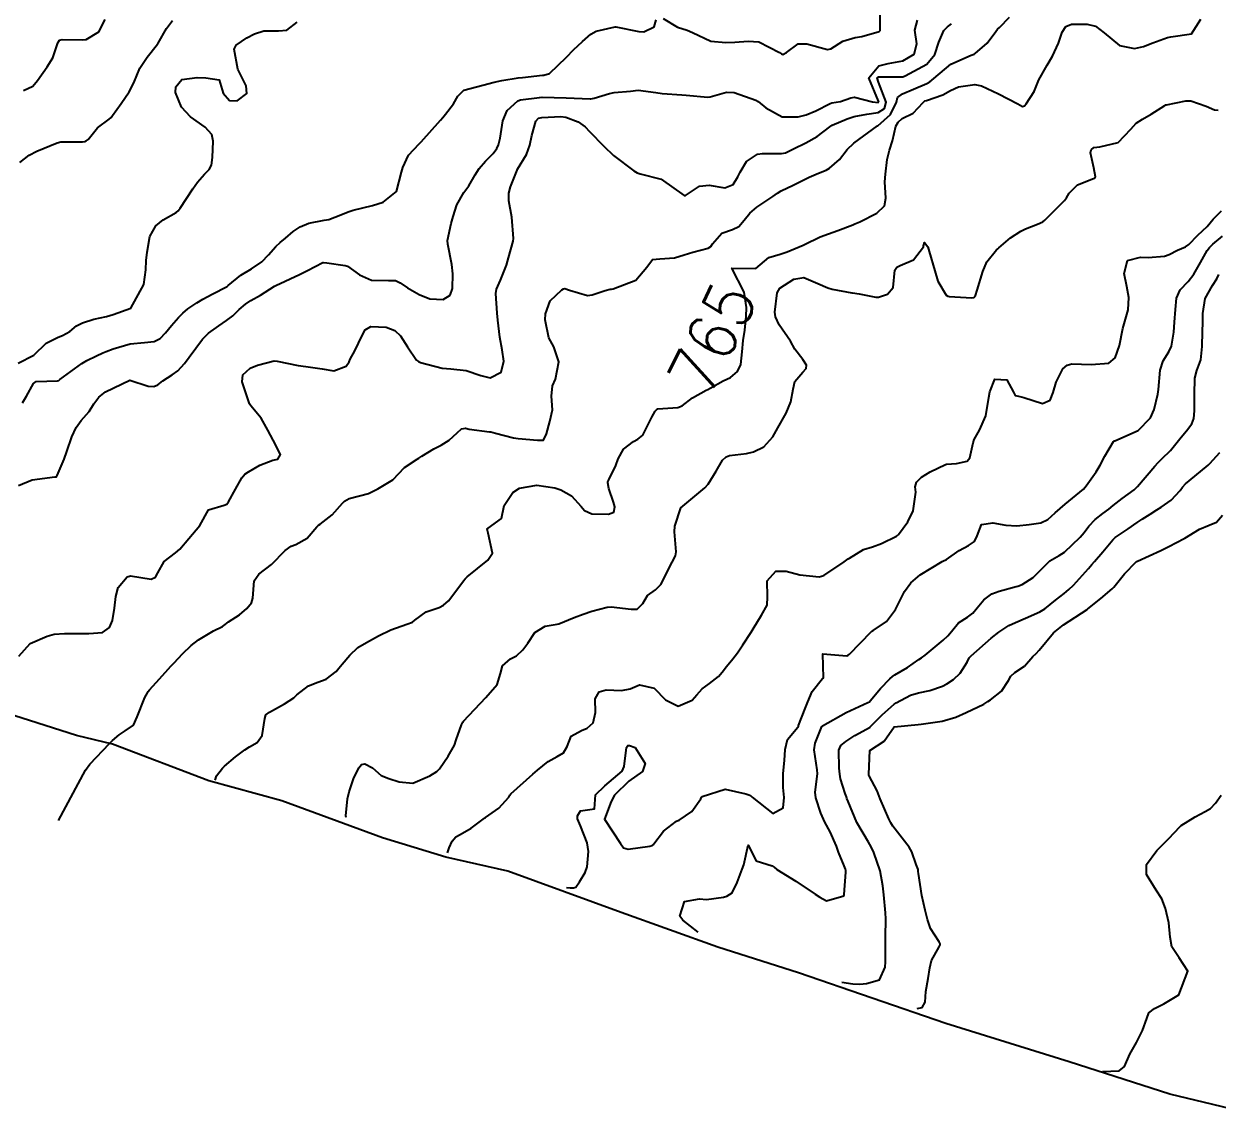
# Model space of a CAD drawing. Header units: metres. Extents: x 318500 to 325275, y 7408834 to 7428799.
# Drawn here: x 322279.6 to 322379, y 7417209.8 to 7417301.3 of the extents above; entities that cross this region are included whole.
import ezdxf
from ezdxf.enums import TextEntityAlignment as Align

# ---------------------------------------------------------------- set-up
doc = ezdxf.new("R2010")
doc.units = ezdxf.units.M
doc.header["$MEASUREMENT"] = 0
for name, color, linetype in [('Area', 45, 'Continuous'), ('Cotas', 45, 'Continuous'), ('Curvas de Nivel 1m', 11, 'Continuous'), ('Curvas de Nivel 5m', 15, 'Continuous')]:
    doc.layers.add(name, color=color, linetype=linetype)
doc.styles.add('Style-STANDARD', font='STANDARD.shx')

msp = doc.modelspace()

# ---------------------------------------------------------------- linework, layer by layer
at = {"layer": 'Area'}
msp.add_lwpolyline([(322385.069, 7417209.831), (322375.034, 7417212.234), (322366.656, 7417214.922), (322356.384, 7417218.119), (322344.12, 7417222.33), (322337.405, 7417224.482), (322329.347, 7417227.366), (322319.921, 7417230.814), (322314.747, 7417231.982), (322309.488, 7417233.57), (322301.09, 7417236.663), (322295.017, 7417238.312), (322287.012, 7417241.381), (322283.997, 7417242.111), (322275.537, 7417244.783)], dxfattribs=at)
at = {"layer": 'Curvas de Nivel 1m', "flags": 128}
for points, elevation in [([(322332.851, 7417301.782), (322334.03, 7417301.068), (322334.836, 7417300.809), (322335.28, 7417300.606), (322336.823, 7417299.885), (322338.054, 7417299.779), (322338.822, 7417299.821), (322339.917, 7417299.896), (322340.823, 7417299.839), (322342.542, 7417298.954), (322342.698, 7417298.841), (322342.808, 7417298.791), (322343.104, 7417298.946), (322344.074, 7417299.678), (322344.821, 7417299.684), (322346.525, 7417299.193), (322346.815, 7417299.255), (322347.804, 7417299.907), (322348.83, 7417300.206), (322349.397, 7417300.296), (322350.838, 7417300.707), (322350.903, 7417300.775), (322350.909, 7417300.839), (322350.909, 7417302.81)], 761), ([(322279.589, 7417295.792), (322280.384, 7417296.164), (322280.768, 7417296.611), (322281.573, 7417297.768), (322282.047, 7417298.505), (322282.46, 7417299.755), (322282.598, 7417299.969), (322282.814, 7417300.027), (322284.533, 7417300.006), (322284.815, 7417300.042), (322285.861, 7417300.673), (322286.395, 7417301.704)], 758), ([(322282.52, 7417235.02), (322284.768, 7417239.224), (322285.121, 7417239.703), (322286.762, 7417241.439), (322287.008, 7417241.68), (322287.558, 7417242.164), (322288.052, 7417242.483), (322288.752, 7417242.967), (322289.07, 7417243.655), (322289.69, 7417245.25), (322289.91, 7417245.643), (322289.984, 7417245.749), (322290.094, 7417245.889), (322290.924, 7417246.811), (322291.647, 7417247.617), (322291.871, 7417247.867), (322292.128, 7417248.147), (322292.842, 7417248.901), (322293.562, 7417249.596), (322294.155, 7417250.073), (322295.4, 7417250.809), (322296.166, 7417251.18), (322296.383, 7417251.343), (322296.67, 7417251.555), (322297.586, 7417252.139), (322298.187, 7417252.658), (322298.575, 7417253.153), (322298.675, 7417253.533), (322298.789, 7417254.964), (322299.175, 7417255.526), (322300.238, 7417256.333), (322301.371, 7417257.493), (322301.891, 7417257.85), (322302.258, 7417258.011), (322303.201, 7417258.536), (322304.024, 7417259.463), (322304.143, 7417259.601), (322304.284, 7417259.703), (322305.278, 7417260.462), (322306.146, 7417261.432), (322306.312, 7417261.594), (322306.712, 7417261.822), (322308.319, 7417262.252), (322309.086, 7417262.629), (322310.33, 7417263.38), (322311.305, 7417264.407), (322312.356, 7417265.1), (322312.517, 7417265.188), (322312.754, 7417265.344), (322313.743, 7417265.956), (322314.374, 7417266.256), (322315.024, 7417266.67), (322315.705, 7417267.307), (322316.071, 7417267.626), (322316.394, 7417267.679), (322316.704, 7417267.606), (322318.391, 7417267.381), (322318.49, 7417267.368), (322318.887, 7417267.263), (322320.385, 7417266.876), (322320.789, 7417266.83), (322322.382, 7417266.692), (322322.897, 7417266.697), (322323.148, 7417267.209), (322323.424, 7417268.229), (322323.64, 7417269.202), (322323.56, 7417270.336), (322323.632, 7417271.202), (322323.887, 7417271.76), (322324.174, 7417273.194), (322323.734, 7417274.453), (322323.315, 7417275.208), (322323.019, 7417276.706), (322323.052, 7417277.212), (322323.453, 7417278.29), (322324.403, 7417279.192), (322324.551, 7417279.27), (322324.66, 7417279.298), (322325.06, 7417279.182), (322326.544, 7417278.737), (322326.932, 7417278.768), (322328.029, 7417279.145), (322328.434, 7417279.258), (322328.551, 7417279.257), (322328.682, 7417279.269), (322330.559, 7417280.002), (322331.486, 7417281.096), (322331.956, 7417281.712), (322332.58, 7417281.773), (322333.793, 7417281.856), (322334.586, 7417282.102), (322335.314, 7417282.325), (322336.594, 7417282.656), (322336.806, 7417282.817), (322336.955, 7417283.025), (322337.723, 7417283.904), (322338.618, 7417284.231), (322339.149, 7417284.468), (322339.588, 7417284.99), (322340.053, 7417285.569), (322340.641, 7417286.08), (322341.969, 7417286.96), (322342.369, 7417287.239), (322342.657, 7417287.431), (322343.683, 7417287.916), (322344.672, 7417288.41), (322345.008, 7417288.584), (322345.775, 7417288.909), (322346.414, 7417289.172), (322346.686, 7417289.321), (322347.532, 7417290.053), (322348.178, 7417290.878), (322348.715, 7417291.395), (322350.699, 7417292.84), (322350.721, 7417292.849), (322351.781, 7417293.793), (322352.269, 7417294.825), (322352.368, 7417295.222), (322352.77, 7417295.505), (322353.693, 7417295.89), (322354.784, 7417296.375), (322355.059, 7417296.513), (322355.379, 7417296.781), (322356.802, 7417297.992), (322358.495, 7417298.745), (322358.731, 7417298.822), (322358.812, 7417298.866), (322359.831, 7417299.719), (322360.529, 7417300.715), (322360.669, 7417300.886), (322360.845, 7417301.027), (322361.666, 7417301.894)], 764), ([(322279.189, 7417262.919), (322280.324, 7417263.376), (322282.197, 7417263.621), (322282.329, 7417263.642), (322282.408, 7417263.749), (322282.993, 7417265.097), (322283.189, 7417265.738), (322283.618, 7417266.971), (322283.981, 7417267.726), (322284.396, 7417268.312), (322285.053, 7417269.064), (322285.459, 7417269.71), (322285.861, 7417270.263), (322286.425, 7417270.702), (322288.44, 7417271.67), (322289.96, 7417271.174), (322290.433, 7417271.145), (322290.781, 7417271.29), (322291.201, 7417271.632), (322291.963, 7417272.109), (322292.453, 7417272.455), (322293.006, 7417273.068), (322293.392, 7417273.606), (322294.485, 7417275.092), (322295.004, 7417275.582), (322295.863, 7417276.206), (322296.506, 7417276.649), (322297.021, 7417277.046), (322297.561, 7417277.55), (322298.078, 7417277.993), (322298.531, 7417278.305), (322299.317, 7417278.75), (322300.502, 7417279.511), (322300.55, 7417279.539), (322300.611, 7417279.57), (322302.56, 7417280.47), (322303.242, 7417280.795), (322304.511, 7417281.461), (322304.548, 7417281.483), (322304.57, 7417281.484), (322304.84, 7417281.456), (322306.369, 7417281.234), (322306.567, 7417281.154), (322307.58, 7417280.434), (322308.556, 7417280.011), (322309.977, 7417279.964), (322310.556, 7417279.97), (322310.965, 7417279.785), (322311.558, 7417279.365), (322312.542, 7417278.814), (322313.422, 7417278.452), (322314.536, 7417278.383), (322315.106, 7417278.749), (322315.317, 7417279.312), (322315.338, 7417280.536), (322315.265, 7417281.313), (322314.919, 7417282.993), (322314.9, 7417283.317), (322315.205, 7417284.73), (322315.375, 7417285.313), (322315.683, 7417286.266), (322316.25, 7417287.304), (322316.428, 7417287.527), (322316.658, 7417287.852), (322317.198, 7417288.766), (322317.522, 7417289.287), (322318.057, 7417289.912), (322318.699, 7417290.551), (322319.013, 7417290.958), (322319.149, 7417291.263), (322319.279, 7417291.825), (322319.511, 7417293.258), (322319.864, 7417294.133), (322320.755, 7417294.936), (322320.98, 7417295.014), (322322.557, 7417295.222), (322322.743, 7417295.237), (322322.76, 7417295.239), (322324.76, 7417295.19), (322326.759, 7417295.094), (322326.824, 7417295.094), (322327.1, 7417295.157), (322328.37, 7417295.539), (322328.767, 7417295.633), (322330.14, 7417295.749), (322330.771, 7417295.811), (322332.224, 7417295.632), (322332.767, 7417295.538), (322334.398, 7417295.432), (322334.765, 7417295.394), (322336.553, 7417295.243), (322336.764, 7417295.27), (322338.131, 7417295.648), (322338.769, 7417295.621), (322340.55, 7417294.982), (322340.758, 7417294.863), (322341.384, 7417294.337), (322342.74, 7417293.593), (322344.073, 7417293.597), (322344.743, 7417293.757), (322345.57, 7417294.09), (322346.757, 7417294.709), (322346.902, 7417294.754), (322347.623, 7417294.887), (322348.462, 7417295.177), (322348.765, 7417295.236), (322350.285, 7417294.847), (322350.759, 7417294.801), (322350.785, 7417294.815), (322350.792, 7417294.84), (322350.761, 7417294.905), (322349.959, 7417296.852), (322350.8, 7417297.846), (322351.582, 7417298.052), (322352.804, 7417298.265), (322353.745, 7417298.806), (322353.956, 7417299.67), (322353.797, 7417300.806), (322354.022, 7417301.633)], 762), ([(322279.209, 7417248.709), (322280.15, 7417249.77), (322281.554, 7417250.358), (322282.158, 7417250.525), (322283.002, 7417250.581), (322284.159, 7417250.581), (322285.043, 7417250.591), (322286.16, 7417250.668), (322286.767, 7417251.081), (322286.993, 7417251.682), (322287.16, 7417252.706), (322287.268, 7417253.679), (322287.482, 7417254.41), (322288.225, 7417255.312), (322288.509, 7417255.383), (322290.222, 7417255.108), (322290.595, 7417255.266), (322290.785, 7417255.634), (322291.299, 7417256.57), (322292.247, 7417257.311), (322292.597, 7417257.615), (322293.369, 7417258.498), (322294.28, 7417259.59), (322294.998, 7417260.881), (322296.306, 7417261.261), (322296.51, 7417261.355), (322296.653, 7417261.557), (322297.254, 7417262.618), (322297.766, 7417263.546), (322298.012, 7417263.866), (322298.338, 7417264.059), (322299.273, 7417264.599), (322300.352, 7417265.007), (322300.761, 7417265.097), (322300.983, 7417265.501), (322300.378, 7417266.693), (322299.93, 7417267.517), (322299.386, 7417268.511), (322298.529, 7417269.538), (322298.413, 7417269.718), (322297.785, 7417271.547), (322297.861, 7417272.133), (322298.457, 7417272.666), (322299.073, 7417272.918), (322300.466, 7417273.276), (322300.704, 7417273.269), (322302.461, 7417272.907), (322303.111, 7417272.823), (322304.457, 7417272.613), (322305.443, 7417272.458), (322306.461, 7417272.842), (322306.695, 7417273.198), (322306.8, 7417273.425), (322307.169, 7417274.112), (322307.802, 7417275.41), (322308.026, 7417275.878), (322308.501, 7417276.156), (322309.794, 7417276.094), (322310.496, 7417275.808), (322310.966, 7417275.373), (322311.576, 7417274.459), (322312.304, 7417273.352), (322312.468, 7417273.232), (322312.653, 7417273.161), (322314.46, 7417272.674), (322315.16, 7417272.612), (322316.458, 7417272.486), (322317.678, 7417272.055), (322318.449, 7417271.88), (322319.372, 7417272.341), (322319.59, 7417273.253), (322319.437, 7417274.213), (322319.261, 7417275.258), (322319.095, 7417276.678), (322319.034, 7417277.262), (322318.908, 7417278.901), (322318.968, 7417279.264), (322319.295, 7417279.997), (322319.796, 7417281.252), (322319.975, 7417281.853), (322320.348, 7417283.244), (322320.377, 7417283.47), (322320.257, 7417285.246), (322320, 7417286.606), (322319.989, 7417287.25), (322320.131, 7417287.775), (322320.679, 7417289.168), (322320.701, 7417289.219), (322320.713, 7417289.24), (322321.471, 7417290.459), (322321.737, 7417291.23), (322321.901, 7417292.046), (322322.247, 7417293.225), (322322.475, 7417293.481), (322322.735, 7417293.551), (322324.316, 7417293.616), (322324.736, 7417293.564), (322325.777, 7417293.174), (322326.341, 7417292.78), (322326.722, 7417292.388), (322327.896, 7417291.148), (322328.699, 7417290.386), (322330.412, 7417289.114), (322330.678, 7417288.951), (322330.935, 7417288.847), (322332.67, 7417288.4), (322334.59, 7417287.061), (322334.65, 7417287.044), (322334.698, 7417287.059), (322335.863, 7417287.841), (322336.663, 7417287.924), (322337.987, 7417287.683), (322338.664, 7417287.962), (322339.069, 7417288.601), (322339.266, 7417288.994), (322339.793, 7417289.889), (322340.703, 7417290.488), (322341.118, 7417290.559), (322342.704, 7417290.545), (322343.04, 7417290.61), (322343.695, 7417290.935), (322344.715, 7417291.446), (322345.657, 7417291.975), (322346.729, 7417292.78), (322346.908, 7417292.897), (322348.172, 7417293.445), (322348.741, 7417293.617), (322349.791, 7417293.808), (322350.747, 7417293.969), (322351.282, 7417294.305), (322351.416, 7417294.833), (322350.785, 7417296.498), (322350.676, 7417296.842), (322350.791, 7417296.928), (322352.685, 7417296.927), (322352.791, 7417296.942), (322352.998, 7417297.023), (322354.802, 7417297.972), (322355.466, 7417298.783), (322355.786, 7417299.82), (322356.223, 7417300.776), (322356.514, 7417301.104), (322356.849, 7417301.349)], 763), ([(322279.295, 7417289.794), (322280.073, 7417290.399), (322280.69, 7417290.735), (322282.387, 7417291.445), (322282.698, 7417291.516), (322284.504, 7417291.529), (322284.698, 7417291.554), (322284.822, 7417291.596), (322284.97, 7417291.717), (322285.742, 7417292.683), (322286.726, 7417293.415), (322286.879, 7417293.546), (322286.999, 7417293.696), (322287.727, 7417294.703), (322288.401, 7417295.675), (322288.768, 7417296.434), (322289.292, 7417297.662), (322289.88, 7417298.567), (322290.763, 7417299.641), (322290.782, 7417299.669), (322290.811, 7417299.726), (322291.503, 7417300.96), (322292.003, 7417301.628)], 759), ([(322279.498, 7417269.789), (322279.846, 7417270.358), (322280.434, 7417271.394), (322280.658, 7417271.555), (322282.438, 7417271.625), (322282.524, 7417271.664), (322282.624, 7417271.747), (322284.454, 7417273.075), (322284.859, 7417273.313), (322285.682, 7417273.708), (322286.208, 7417273.958), (322286.466, 7417274.071), (322287.071, 7417274.293), (322288.48, 7417274.707), (322289.655, 7417274.826), (322290.483, 7417274.895), (322290.965, 7417275.155), (322291.406, 7417275.631), (322291.902, 7417276.223), (322292.509, 7417276.896), (322292.865, 7417277.265), (322293.276, 7417277.609), (322294.011, 7417278.115), (322294.532, 7417278.414), (322295.291, 7417278.827), (322296.549, 7417279.485), (322296.592, 7417279.517), (322296.644, 7417279.559), (322297.676, 7417280.431), (322298.564, 7417280.959), (322299.425, 7417281.527), (322299.987, 7417282.111), (322300.589, 7417282.794), (322300.967, 7417283.132), (322301.4, 7417283.498), (322302.04, 7417284.057), (322302.615, 7417284.45), (322303.358, 7417284.734), (322304.623, 7417284.985), (322305.013, 7417285.065), (322306.001, 7417285.439), (322306.633, 7417285.69), (322307.038, 7417285.828), (322308.638, 7417286.214), (322309.539, 7417286.493), (322310.65, 7417287.38), (322311.064, 7417288.984), (322311.177, 7417289.373), (322311.653, 7417290.408), (322312.524, 7417291.353), (322312.712, 7417291.52), (322314.309, 7417293.326), (322314.502, 7417293.555), (322314.737, 7417293.815), (322315.383, 7417294.681), (322315.752, 7417295.31), (322316.245, 7417295.828), (322316.77, 7417295.959), (322317.835, 7417296.223), (322318.778, 7417296.493), (322319.415, 7417296.626), (322320.784, 7417296.841), (322321.138, 7417296.884), (322322.788, 7417297.064), (322322.926, 7417297.08), (322323.397, 7417297.211), (322324.804, 7417298.565), (322325.38, 7417299.181), (322326.13, 7417299.861), (322326.83, 7417300.49), (322327.263, 7417300.727), (322328.839, 7417301.084), (322328.898, 7417301.08), (322330.834, 7417300.701), (322331.251, 7417300.686), (322332.09, 7417301.091), (322332.276, 7417301.661)], 761), ([(322306.45, 7417235.26), (322306.434, 7417235.423), (322306.581, 7417236.82), (322306.697, 7417237.419), (322307.073, 7417238.486), (322307.521, 7417239.407), (322307.739, 7417239.679), (322308.015, 7417239.738), (322308.653, 7417239.394), (322309.373, 7417238.756), (322310.001, 7417238.516), (322310.876, 7417238.239), (322311.998, 7417238.134), (322313.422, 7417238.746), (322314.008, 7417239.113), (322314.128, 7417239.2), (322314.236, 7417239.318), (322314.958, 7417240.379), (322315.463, 7417241.306), (322315.624, 7417241.727), (322316.065, 7417242.982), (322316.162, 7417243.205), (322316.233, 7417243.298), (322318.09, 7417245.27), (322319.016, 7417246.347), (322319.315, 7417247.252), (322319.468, 7417247.912), (322320.139, 7417248.489), (322320.641, 7417248.737), (322321.162, 7417249.23), (322321.593, 7417249.788), (322322.164, 7417250.668), (322323.019, 7417251.207), (322324.011, 7417251.354), (322324.173, 7417251.4), (322325.433, 7417251.92), (322326.186, 7417252.2), (322326.902, 7417252.441), (322328.195, 7417252.779), (322328.531, 7417252.799), (322330.192, 7417252.606), (322330.684, 7417252.611), (322331.141, 7417253.096), (322331.555, 7417253.745), (322332.217, 7417254.218), (322332.643, 7417254.657), (322332.861, 7417255.074), (322333.314, 7417255.995), (322333.876, 7417257.064), (322333.934, 7417257.384), (322333.78, 7417259.065), (322333.815, 7417259.537), (322334.31, 7417261.06), (322336.327, 7417262.706), (322336.589, 7417263.026), (322337.249, 7417264.114), (322337.798, 7417265.008), (322338.079, 7417265.29), (322338.366, 7417265.395), (322339.781, 7417265.574), (322340.371, 7417265.706), (322341.23, 7417266.115), (322341.966, 7417266.956), (322342.398, 7417267.715), (322343.078, 7417268.94), (322343.487, 7417269.871), (322343.674, 7417270.931), (322343.812, 7417271.567), (322344.461, 7417272.344), (322344.744, 7417272.639), (322344.784, 7417272.917), (322344.475, 7417273.407), (322343.821, 7417274.268), (322343.454, 7417274.936), (322342.51, 7417276.287), (322342.204, 7417276.955), (322342.156, 7417277.325), (322342.333, 7417278.953), (322342.554, 7417279.341), (322343.712, 7417280.083), (322344.563, 7417280.233), (322345.728, 7417279.738), (322346.555, 7417279.362), (322346.915, 7417279.256), (322348.551, 7417278.956), (322348.622, 7417278.941), (322349.159, 7417278.861), (322350.546, 7417278.597), (322350.785, 7417278.599), (322351.517, 7417278.83), (322351.985, 7417279.397), (322352.134, 7417280.824), (322352.303, 7417281.094), (322352.576, 7417281.216), (322353.697, 7417281.689), (322354.511, 7417282.791), (322354.529, 7417282.864), (322354.605, 7417283.145), (322354.875, 7417282.786), (322354.997, 7417282.381), (322355.454, 7417280.777), (322355.709, 7417279.92), (322356.409, 7417278.762), (322356.549, 7417278.665), (322356.654, 7417278.654), (322358.547, 7417278.52), (322358.713, 7417278.572), (322358.845, 7417278.736), (322358.994, 7417279.173), (322359.454, 7417280.727), (322359.78, 7417281.524), (322360.597, 7417282.52), (322360.695, 7417282.612), (322360.795, 7417282.707), (322361.769, 7417283.536), (322362.621, 7417284.088), (322363.024, 7417284.276), (322364.009, 7417284.666), (322364.446, 7417284.848), (322364.633, 7417284.987), (322366.26, 7417286.636), (322366.427, 7417286.86), (322366.659, 7417287.241), (322367.351, 7417287.938), (322368.678, 7417288.461), (322368.772, 7417288.505), (322368.84, 7417288.598), (322368.691, 7417289.348), (322368.436, 7417290.613), (322368.485, 7417290.839), (322368.714, 7417291.046), (322369.205, 7417291.093), (322370.719, 7417291.459), (322371.768, 7417292.564), (322372.237, 7417293.058), (322372.743, 7417293.391), (322373.477, 7417293.815), (322374.618, 7417294.531), (322374.707, 7417294.584), (322374.761, 7417294.603), (322376.354, 7417294.919), (322376.767, 7417294.936), (322378.057, 7417294.481), (322378.756, 7417294.194), (322379.06, 7417294.162)], 766), ([(322314.89, 7417232.32), (322315.044, 7417232.746), (322315.28, 7417233.3), (322315.579, 7417233.652), (322315.939, 7417233.866), (322316.859, 7417234.374), (322317.959, 7417235.208), (322317.996, 7417235.233), (322318.063, 7417235.268), (322319.177, 7417236.047), (322319.986, 7417236.97), (322320.093, 7417237.134), (322320.178, 7417237.238), (322322.006, 7417238.867), (322322.377, 7417239.214), (322323.277, 7417239.946), (322324.027, 7417240.341), (322324.55, 7417240.665), (322324.868, 7417241.178), (322325.193, 7417242.033), (322326.06, 7417242.507), (322326.511, 7417242.708), (322327.017, 7417243.151), (322327.201, 7417244.026), (322327.179, 7417245.149), (322327.515, 7417245.73), (322328.101, 7417245.898), (322329.381, 7417245.841), (322330.103, 7417245.996), (322330.885, 7417246.322), (322332.105, 7417246.052), (322333.043, 7417245.07), (322334.085, 7417244.54), (322335.251, 7417245.043), (322335.644, 7417245.49), (322336.104, 7417245.993), (322336.713, 7417246.419), (322337.44, 7417247.01), (322337.761, 7417247.37), (322338.133, 7417247.834), (322338.643, 7417248.494), (322339.026, 7417248.991), (322339.491, 7417249.652), (322340.167, 7417250.702), (322340.335, 7417250.978), (322341.043, 7417252.112), (322341.514, 7417252.96), (322341.528, 7417253.643), (322341.505, 7417254.961), (322342.238, 7417255.792), (322343.09, 7417255.788), (322344.235, 7417255.467), (322345.83, 7417255.308), (322346.235, 7417255.421), (322347.92, 7417256.548), (322348.249, 7417256.794), (322348.349, 7417256.869), (322349.533, 7417257.579), (322350.265, 7417257.811), (322351.02, 7417258.081), (322352.278, 7417258.689), (322352.356, 7417258.742), (322352.429, 7417258.818), (322353.21, 7417259.893), (322353.653, 7417260.8), (322353.881, 7417262.352), (322353.831, 7417262.797), (322353.933, 7417263.199), (322354.342, 7417263.59), (322355.085, 7417264.043), (322356.358, 7417264.659), (322356.441, 7417264.677), (322357.26, 7417264.751), (322358.168, 7417264.937), (322358.367, 7417265.203), (322358.649, 7417266.473), (322358.741, 7417266.735), (322359.185, 7417267.516), (322359.712, 7417268.72), (322359.949, 7417270.234), (322360.031, 7417270.716), (322360.456, 7417271.772), (322361.471, 7417271.71), (322362.017, 7417270.686), (322362.141, 7417270.39), (322362.435, 7417270.336), (322362.875, 7417270.234), (322364.426, 7417269.747), (322365.058, 7417270.023), (322365.317, 7417270.647), (322365.578, 7417271.518), (322366.133, 7417272.635), (322366.473, 7417272.934), (322366.874, 7417273.024), (322368.474, 7417272.988), (322369.961, 7417273.099), (322370.48, 7417273.545), (322370.829, 7417274.575), (322371.109, 7417275.973), (322371.274, 7417276.569), (322371.567, 7417277.532), (322371.623, 7417278.564), (322371.459, 7417279.467), (322371.222, 7417280.57), (322371.503, 7417281.65), (322372.591, 7417281.928), (322373.233, 7417281.897), (322374.592, 7417281.994), (322374.971, 7417282.14), (322375.677, 7417282.509), (322376.334, 7417282.773), (322376.607, 7417282.973), (322377.366, 7417283.741), (322378.122, 7417284.478), (322378.636, 7417285.076), (322379.342, 7417285.764)], 767), ([(322324.79, 7417229.45), (322325.099, 7417229.432), (322325.38, 7417229.419), (322325.568, 7417229.482), (322325.891, 7417229.916), (322326.353, 7417230.706), (322326.517, 7417231.154), (322326.625, 7417232.451), (322326.51, 7417233.154), (322325.951, 7417234.585), (322325.719, 7417235.164), (322325.725, 7417235.402), (322325.97, 7417235.833), (322327.122, 7417235.999), (322327.221, 7417237.148), (322327.998, 7417237.917), (322329.423, 7417239.119), (322329.61, 7417239.522), (322329.79, 7417241.114), (322329.9, 7417241.254), (322330.042, 7417241.274), (322330.507, 7417241.103), (322331.351, 7417239.759), (322331.129, 7417239.093), (322330.002, 7417238.31), (322328.791, 7417237.128), (322328.51, 7417236.604), (322327.96, 7417235.14), (322329.308, 7417233.119), (322329.555, 7417232.745), (322329.925, 7417232.636), (322331.745, 7417232.9), (322331.929, 7417232.947), (322332.005, 7417233.003), (322332.064, 7417233.079), (322332.868, 7417234.149), (322333.959, 7417234.968), (322334.021, 7417234.997), (322334.187, 7417235.057), (322335.229, 7417235.783), (322335.987, 7417236.829), (322336.049, 7417236.969), (322336.098, 7417237.028), (322337.996, 7417237.638), (322339.739, 7417237.236), (322339.992, 7417237.153), (322340.124, 7417237.111), (322340.243, 7417236.976), (322341.97, 7417235.608), (322342.839, 7417236.075), (322342.922, 7417236.936), (322342.841, 7417237.78), (322342.835, 7417238.938), (322342.947, 7417240.016), (322343.006, 7417240.936), (322343.207, 7417241.779), (322344.068, 7417242.797), (322344.113, 7417242.876), (322344.126, 7417242.919), (322344.656, 7417244.343), (322344.887, 7417244.912), (322345.262, 7417245.749), (322346.119, 7417246.845), (322346.15, 7417246.869), (322346.183, 7417246.899), (322346.15, 7417248.9), (322348.148, 7417248.737), (322348.243, 7417248.774), (322348.35, 7417248.867), (322350.169, 7417250.73), (322350.228, 7417250.781), (322350.318, 7417250.839), (322351.431, 7417251.578), (322352.196, 7417252.583), (322352.264, 7417252.754), (322352.294, 7417252.819), (322352.951, 7417254.077), (322353.464, 7417254.801), (322354.237, 7417255.467), (322356.062, 7417256.577), (322356.249, 7417256.664), (322356.316, 7417256.692), (322356.439, 7417256.758), (322357.5, 7417257.509), (322358.268, 7417257.919), (322358.763, 7417258.242), (322359.001, 7417258.729), (322359.345, 7417259.673), (322360.296, 7417259.793), (322361.38, 7417259.607), (322362.293, 7417259.554), (322363.31, 7417259.654), (322364.297, 7417259.812), (322364.879, 7417260.074), (322365.492, 7417260.642), (322366.317, 7417261.362), (322367.828, 7417262.608), (322368.065, 7417262.873), (322368.34, 7417263.27), (322368.902, 7417264.047), (322369.237, 7417264.591), (322369.617, 7417265.342), (322370.337, 7417266.581), (322370.364, 7417266.607), (322370.39, 7417266.62), (322370.452, 7417266.64), (322372.399, 7417267.493), (322373.41, 7417268.535), (322373.72, 7417269.231), (322374.035, 7417270.526), (322374.074, 7417270.897), (322374.21, 7417272.524), (322374.478, 7417273.294), (322374.951, 7417274.049), (322375.164, 7417274.513), (322375.347, 7417275.676), (322375.422, 7417276.511), (322375.489, 7417277.557), (322375.579, 7417278.51), (322375.878, 7417279.185), (322376.564, 7417279.903), (322377.022, 7417280.493), (322377.571, 7417281.471), (322378.143, 7417282.477), (322378.343, 7417282.735), (322378.608, 7417282.989), (322379.413, 7417283.667)], 768), ([(322335.77, 7417225.72), (322334.477, 7417226.736), (322334.244, 7417227.054), (322334.626, 7417228.291), (322335.872, 7417228.497), (322336.446, 7417228.447), (322337.875, 7417228.647), (322338.148, 7417228.725), (322338.604, 7417228.993), (322339.014, 7417229.868), (322339.421, 7417230.985), (322339.557, 7417231.34), (322339.93, 7417232.98), (322340.602, 7417231.655), (322341.913, 7417231.251), (322342.094, 7417231.13), (322342.318, 7417230.944), (322343.896, 7417229.969), (322345.506, 7417228.904), (322345.876, 7417228.632), (322346.434, 7417228.33), (322347.878, 7417228.757), (322347.913, 7417228.836), (322347.915, 7417228.869), (322348.063, 7417230.712), (322348.052, 7417230.868), (322348.02, 7417230.977), (322347.914, 7417231.258), (322347.443, 7417232.395), (322347.283, 7417232.88), (322346.751, 7417234.084), (322346.313, 7417234.895), (322345.971, 7417235.646), (322345.554, 7417236.904), (322345.51, 7417237.389), (322345.69, 7417238.903), (322345.673, 7417239.246), (322345.422, 7417240.906), (322345.5, 7417241.454), (322346.069, 7417242.841), (322346.088, 7417242.881), (322346.118, 7417242.899), (322348.081, 7417244.01), (322349.874, 7417244.843), (322350.022, 7417244.91), (322350.092, 7417244.975), (322350.93, 7417246.009), (322351.726, 7417246.824), (322351.93, 7417247.015), (322352.125, 7417247.14), (322353.191, 7417247.747), (322354.145, 7417248.432), (322354.357, 7417248.577), (322354.648, 7417248.783), (322356.163, 7417250.041), (322356.533, 7417250.389), (322356.84, 7417250.753), (322357.442, 7417251.487), (322358.188, 7417251.963), (322358.634, 7417252.293), (322358.999, 7417252.728), (322359.537, 7417253.393), (322360.218, 7417253.878), (322360.82, 7417254.102), (322362.227, 7417254.494), (322362.37, 7417254.537), (322362.721, 7417254.675), (322363.66, 7417255.242), (322364.242, 7417255.841), (322365.041, 7417256.648), (322365.807, 7417257.087), (322366.261, 7417257.373), (322367.562, 7417258.611), (322367.885, 7417259.007), (322368.294, 7417259.517), (322368.824, 7417260.073), (322369.462, 7417260.588), (322369.954, 7417260.943), (322370.32, 7417261.238), (322371.067, 7417261.831), (322372.047, 7417262.554), (322372.343, 7417262.818), (322373.779, 7417264.529), (322374.053, 7417264.836), (322374.369, 7417265.14), (322375.072, 7417265.821), (322375.641, 7417266.507), (322375.96, 7417266.939), (322376.404, 7417267.454), (322376.872, 7417268.035), (322377.023, 7417268.491), (322377.073, 7417269.137), (322377.08, 7417270.49), (322377.111, 7417271.839), (322377.283, 7417272.488), (322377.595, 7417273.371), (322377.714, 7417274.482), (322377.759, 7417275.728), (322377.782, 7417276.481), (322377.776, 7417277.237), (322377.974, 7417278.479), (322378.566, 7417279.563), (322378.938, 7417280.101), (322379.102, 7417280.462)], 769), ([(322353.98, 7417219.37), (322354.422, 7417219.449), (322354.654, 7417219.889), (322354.726, 7417220.776), (322354.9, 7417221.882), (322355.037, 7417222.771), (322355.197, 7417223.382), (322355.826, 7417224.512), (322355.919, 7417224.668), (322355.917, 7417224.759), (322355.832, 7417224.922), (322355.107, 7417226.029), (322354.842, 7417226.775), (322354.655, 7417227.572), (322354.381, 7417228.782), (322354.09, 7417230.604), (322354.081, 7417230.787), (322354.066, 7417230.942), (322353.916, 7417231.368), (322353.544, 7417232.413), (322353.331, 7417232.799), (322351.956, 7417234.556), (322351.791, 7417234.822), (322351.622, 7417235.166), (322350.921, 7417236.831), (322350.665, 7417237.501), (322350.009, 7417238.73), (322349.974, 7417238.804), (322349.963, 7417238.841), (322349.959, 7417238.893), (322350.04, 7417240.84), (322351.246, 7417241.634), (322352.07, 7417242.82), (322354.072, 7417243.008), (322354.315, 7417243.029), (322356.075, 7417243.28), (322357.206, 7417243.622), (322358.083, 7417244.022), (322359.531, 7417244.718), (322359.884, 7417244.922), (322360.095, 7417245.067), (322361.001, 7417245.802), (322361.591, 7417246.688), (322361.784, 7417247.027), (322362.13, 7417247.356), (322362.932, 7417247.878), (322363.612, 7417248.665), (322363.891, 7417248.924), (322364.155, 7417249.202), (322365.343, 7417250.642), (322366.187, 7417251.324), (322368.157, 7417252.601), (322368.184, 7417252.617), (322368.201, 7417252.633), (322369.295, 7417253.508), (322370.226, 7417254.311), (322370.365, 7417254.441), (322370.475, 7417254.576), (322371.251, 7417255.559), (322372.22, 7417256.551), (322372.26, 7417256.58), (322372.331, 7417256.619), (322374.27, 7417257.498), (322374.952, 7417257.834), (322376.218, 7417258.501), (322376.255, 7417258.525), (322376.281, 7417258.536), (322377.511, 7417259.262), (322378.297, 7417259.612), (322378.9, 7417259.862), (322379.415, 7417260.453)], 771), ([(322369.43, 7417214.14), (322370.809, 7417214.194), (322371.241, 7417214.557), (322371.71, 7417215.581), (322372.249, 7417216.542), (322372.74, 7417217.53), (322373.109, 7417218.53), (322373.27, 7417219.015), (322373.763, 7417219.373), (322374.516, 7417219.766), (322375.78, 7417220.5), (322376.527, 7417222.489), (322375.816, 7417223.598), (322375.186, 7417224.506), (322375.052, 7417225.298), (322374.945, 7417226.509), (322374.678, 7417227.705), (322374.363, 7417228.515), (322373.89, 7417229.215), (322373.078, 7417230.532), (322373.081, 7417231.374), (322373.94, 7417232.52), (322374.935, 7417233.525), (322375.859, 7417234.501), (322375.911, 7417234.551), (322375.961, 7417234.6), (322377.14, 7417235.315), (322377.98, 7417235.775), (322378.422, 7417236.025), (322378.833, 7417236.457), (322379.307, 7417237.144)], 772)]:
    msp.add_lwpolyline(points, dxfattribs=dict(at, elevation=elevation))
at = {"layer": 'Curvas de Nivel 5m', "flags": 128}
for points, elevation in [([(322295.54, 7417238.38), (322295.663, 7417238.734), (322296.172, 7417239.393), (322296.341, 7417239.555), (322297.239, 7417240.325), (322298.031, 7417240.919), (322298.412, 7417241.149), (322299.04, 7417241.52), (322299.463, 7417242.101), (322299.696, 7417243.514), (322299.777, 7417243.809), (322300.075, 7417244.054), (322301.33, 7417244.739), (322302.088, 7417245.23), (322302.22, 7417245.347), (322302.349, 7417245.477), (322303.33, 7417246.24), (322304.106, 7417246.538), (322304.783, 7417246.777), (322305.633, 7417247.437), (322305.858, 7417247.7), (322306.129, 7417248.028), (322306.763, 7417248.799), (322307.428, 7417249.411), (322308.155, 7417249.851), (322309.154, 7417250.396), (322310.165, 7417250.887), (322311.518, 7417251.36), (322311.979, 7417251.546), (322312.175, 7417251.701), (322313.12, 7417252.402), (322314.192, 7417252.763), (322314.572, 7417252.939), (322314.983, 7417253.312), (322315.505, 7417254.013), (322316.225, 7417254.983), (322316.376, 7417255.149), (322316.536, 7417255.295), (322318.244, 7417256.704), (322318.652, 7417257.264), (322318.275, 7417258.949), (322318.206, 7417259.271), (322318.227, 7417259.324), (322318.282, 7417259.37), (322319.376, 7417260.172), (322319.614, 7417261.25), (322320.321, 7417262.332), (322320.883, 7417262.676), (322322.327, 7417262.951), (322323.832, 7417262.705), (322324.323, 7417262.538), (322325.202, 7417262.059), (322326.025, 7417261.164), (322326.305, 7417260.834), (322326.9, 7417260.555), (322328.301, 7417260.513), (322328.738, 7417260.699), (322328.821, 7417261.132), (322328.701, 7417261.521), (322328.325, 7417262.66), (322328.246, 7417263.141), (322328.253, 7417263.219), (322328.334, 7417263.391), (322328.919, 7417264.563), (322329.109, 7417265.129), (322329.551, 7417265.944), (322330.382, 7417266.563), (322330.735, 7417266.754), (322331.146, 7417267.099), (322331.916, 7417268.599), (322332.172, 7417269.084), (322332.282, 7417269.212), (322332.413, 7417269.281), (322334.077, 7417269.402), (322334.417, 7417269.548), (322335.278, 7417270.196), (322336.437, 7417270.846), (322336.561, 7417270.906), (322336.766, 7417271.025), (322337.839, 7417271.62), (322338.454, 7417271.91), (322339.048, 7417272.407), (322339.313, 7417272.992), (322339.433, 7417274.038), (322339.513, 7417274.99), (322339.64, 7417275.851), (322339.764, 7417276.988), (322339.787, 7417277.732), (322339.578, 7417278.99), (322338.57, 7417281), (322340.57, 7417280.98), (322341.657, 7417281.89), (322342.588, 7417282.18), (322343.176, 7417282.356), (322344.507, 7417282.921), (322344.566, 7417282.955), (322344.601, 7417282.983), (322345.915, 7417283.603), (322346.614, 7417283.866), (322347.38, 7417284.127), (322348.626, 7417284.617), (322348.806, 7417284.689), (322349.208, 7417284.861), (322350.637, 7417285.571), (322351.281, 7417286.196), (322351.375, 7417286.833), (322351.308, 7417288.196), (322351.346, 7417288.833), (322351.49, 7417290.04), (322351.687, 7417290.83), (322351.942, 7417291.603), (322352.228, 7417292.825), (322352.403, 7417293.155), (322352.739, 7417293.453), (322353.656, 7417293.896), (322354.49, 7417294.794), (322354.636, 7417294.917), (322354.763, 7417294.963), (322356.122, 7417295.418), (322356.775, 7417295.784), (322357.434, 7417296.1), (322358.783, 7417296.285), (322359.347, 7417296.166), (322360.772, 7417295.525), (322362.363, 7417294.694), (322362.757, 7417294.462), (322362.924, 7417294.521), (322363.076, 7417294.685), (322363.731, 7417295.72), (322364.12, 7417296.67), (322364.802, 7417297.909), (322365.268, 7417298.653), (322365.746, 7417299.727), (322366.068, 7417300.642), (322366.36, 7417301.125), (322366.85, 7417301.321), (322368.144, 7417301.324), (322368.848, 7417301.138), (322369.548, 7417300.599), (322370.825, 7417299.548), (322372.083, 7417299.299), (322372.824, 7417299.453), (322373.621, 7417299.749), (322374.835, 7417300.197), (322375.103, 7417300.259), (322376.84, 7417300.5), (322377.621, 7417301.726)], 765), ([(322279.155, 7417273.091), (322280.46, 7417273.76), (322280.485, 7417273.78), (322281.469, 7417274.771), (322282.483, 7417275.26), (322282.841, 7417275.388), (322283.439, 7417275.736), (322284.019, 7417276.206), (322284.501, 7417276.445), (322285.454, 7417276.763), (322286.509, 7417276.987), (322287.068, 7417277.135), (322288.52, 7417277.67), (322289.6, 7417279.654), (322289.767, 7417280.86), (322289.817, 7417281.651), (322289.89, 7417282.341), (322290.116, 7417283.647), (322290.609, 7417284.533), (322291.227, 7417285.021), (322292.298, 7417285.623), (322292.479, 7417285.774), (322292.634, 7417285.992), (322293.692, 7417287.604), (322294.086, 7417288.172), (322294.669, 7417288.824), (322295.055, 7417289.204), (322295.25, 7417289.581), (322295.318, 7417290.209), (322295.391, 7417291.58), (322295.259, 7417292.132), (322294.717, 7417292.734), (322293.493, 7417293.609), (322292.742, 7417294.408), (322292.249, 7417295.625), (322292.283, 7417296.106), (322292.771, 7417296.702), (322294.046, 7417296.874), (322294.772, 7417296.836), (322295.874, 7417296.676), (322296.21, 7417295.568), (322296.751, 7417294.961), (322297.382, 7417294.923), (322298.192, 7417295.546), (322298.135, 7417296.178), (322297.435, 7417297.553), (322297.136, 7417299.226), (322297.3, 7417299.555), (322298.186, 7417300.18), (322298.825, 7417300.507), (322299.608, 7417300.749), (322300.829, 7417300.751), (322301.513, 7417300.817), (322302.372, 7417301.487)], 760), ([(322347.71, 7417221.56), (322348.63, 7417221.431), (322349.218, 7417221.409), (322349.779, 7417221.446), (322350.857, 7417221.761), (322351.336, 7417222.825), (322351.364, 7417223.267), (322351.355, 7417224.825), (322351.344, 7417225.315), (322351.371, 7417226.825), (322351.356, 7417227.327), (322351.205, 7417228.827), (322351.125, 7417229.594), (322350.906, 7417230.83), (322350.388, 7417232.372), (322350.17, 7417232.838), (322349.936, 7417233.226), (322348.98, 7417234.855), (322348.24, 7417236.613), (322348.146, 7417236.868), (322348.104, 7417236.981), (322347.994, 7417237.267), (322347.611, 7417238.481), (322347.549, 7417238.877), (322347.505, 7417239.39), (322347.466, 7417240.879), (322347.646, 7417241.276), (322348.051, 7417241.606), (322348.816, 7417242.101), (322350.069, 7417242.798), (322350.093, 7417242.816), (322350.118, 7417242.84), (322351.087, 7417243.822), (322352.089, 7417244.716), (322352.243, 7417244.818), (322353.448, 7417245.452), (322354.103, 7417245.662), (322355.041, 7417245.841), (322356.112, 7417246.203), (322356.474, 7417246.397), (322357.03, 7417246.751), (322357.586, 7417247.288), (322358.142, 7417248.202), (322358.328, 7417248.556), (322358.482, 7417248.735), (322360.165, 7417250.2), (322360.788, 7417250.701), (322361.619, 7417251.248), (322362.183, 7417251.515), (322362.999, 7417251.86), (322364.196, 7417252.406), (322364.61, 7417252.654), (322365.498, 7417253.353), (322366.219, 7417253.925), (322366.609, 7417254.24), (322367.005, 7417254.618), (322368.251, 7417256.012), (322368.522, 7417256.331), (322368.751, 7417256.595), (322369.457, 7417257.399), (322370.278, 7417258.397), (322370.477, 7417258.577), (322371.548, 7417259.305), (322372.299, 7417259.836), (322372.731, 7417260.116), (322373.384, 7417260.534), (322373.949, 7417260.892), (322374.319, 7417261.118), (322375.148, 7417261.691), (322375.879, 7417262.505), (322376.081, 7417262.764), (322376.345, 7417263.036), (322378.049, 7417264.475), (322378.22, 7417264.614), (322378.364, 7417264.752), (322379.189, 7417265.646)], 770)]:
    msp.add_lwpolyline(points, dxfattribs=dict(at, elevation=elevation))

# ---------------------------------------------------------------- texts
at = {"layer": 'Cotas', "style": 'Style-STANDARD'}
msp.add_text('765', height=4, rotation=63.68735, dxfattribs=at).set_placement((322336.946, 7417275.196, 765), align=Align.MIDDLE_CENTER)

doc.saveas('drawing.dxf')
